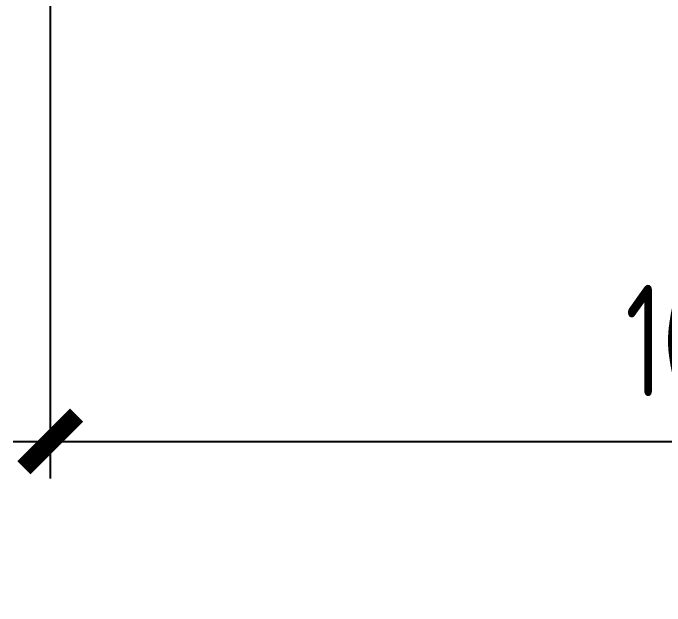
# Model space of a CAD drawing. Header units: millimetres. Extents: x -73584 to -37571, y -61249 to -50748.
# Drawn here: x -54554.3 to -54204, y -58038.1 to -57719.5 of the extents above; entities that cross this region are included whole.
import ezdxf

# ---------------------------------------------------------------- set-up
doc = ezdxf.new("R2010")
doc.units = ezdxf.units.MM
doc.header["$LTSCALE"] = 200
doc.header["$PDSIZE"] = -1
doc.layers.add('DIM', color=3, linetype='Continuous')
doc.styles.add('TSSD_Dimension', font='tssdeng.shx', dxfattribs={"width": 0.7, "bigfont": 'hztxt.shx'})
doc.dimstyles.new('TSSD_20_20', dxfattribs={"dimtxt": 60, "dimasz": 20, "dimexe": 20, "dimexo": 50, "dimgap": 20, "dimtad": 1, "dimdec": 0, "dimzin": 0, "dimdsep": 46, "dimtxsty": 'TSSD_Dimension', "dimblk": 'ARCHTICK', "dimcen": 0, "dimdle": 20, "dimclrt": 7, "dimadec": 0, "dimazin": 0, "dimtfac": 1, "dimtdec": 0, "dimtix": 1, "dimtmove": 2, "dimatfit": 3, "dimfxl": 1, "dimtolj": 1, "dimtzin": 0, "dimarcsym": 0})

# ---------------------------------------------------------------- blocks, each defined once
blk = doc.blocks.new('_ArchTick')
at = {"color": 0, "linetype": 'ByBlock'}
blk.add_lwpolyline([(-0.707, -0.707, 0.5, 0.5, 0), (0.707, 0.707, 0.5, 0.5, 0)], format="xyseb", dxfattribs=at)
blk = doc.blocks.new('*D707')
at = {"layer": 'Defpoints', "color": 0, "transparency": 16777216}
for p in [(-54534.28, -57396.93), (-53534.28, -57396.93), (-53534.28, -57949.72)]:
    blk.add_point(p, dxfattribs=at)
at = {"layer": 'DIM', "color": 0, "lineweight": -2, "transparency": 16777216}
for p, q in [((-54534.28, -57446.93), (-54534.28, -57969.72)), ((-53534.28, -57446.93), (-53534.28, -57969.72)), ((-54554.28, -57949.72), (-53514.28, -57949.72))]:
    blk.add_line(p, q, dxfattribs=at)
at = {"layer": 'DIM', "color": 0, "lineweight": -2, "transparency": 16777216, "xscale": 20, "yscale": 20, "zscale": 20, "rotation": 180}
blk.add_blockref('_ArchTick', (-54534.28, -57949.72), dxfattribs=at)
at = {"layer": 'DIM', "color": 0, "lineweight": -2, "transparency": 16777216, "xscale": 20, "yscale": 20, "zscale": 20}
blk.add_blockref('_ArchTick', (-53534.28, -57949.72), dxfattribs=at)
at = {"layer": 'DIM', "color": 7, "transparency": 16777216, "insert": (-54034.28, -57898.57), "char_height": 60, "attachment_point": 5, "style": 'TSSD_Dimension'}
blk.add_mtext('\\A1;1000 [3\'-3 1/4"]', dxfattribs=at)

msp = doc.modelspace()

# ---------------------------------------------------------------- dimensions: what is measured, and where the dimension line sits
at = {"layer": 'DIM'}
dim = msp.add_linear_dim(base=(-53534.278, -57949.722), p1=(-54534.278, -57396.931), p2=(-53534.278, -57396.931), dimstyle='TSSD_20_20', dxfattribs=at)
dim.commit()
dim.dimension.update_dxf_attribs({"geometry": '*D707', "text_midpoint": (-54034.278, -57898.568)})

doc.saveas('drawing.dxf')
